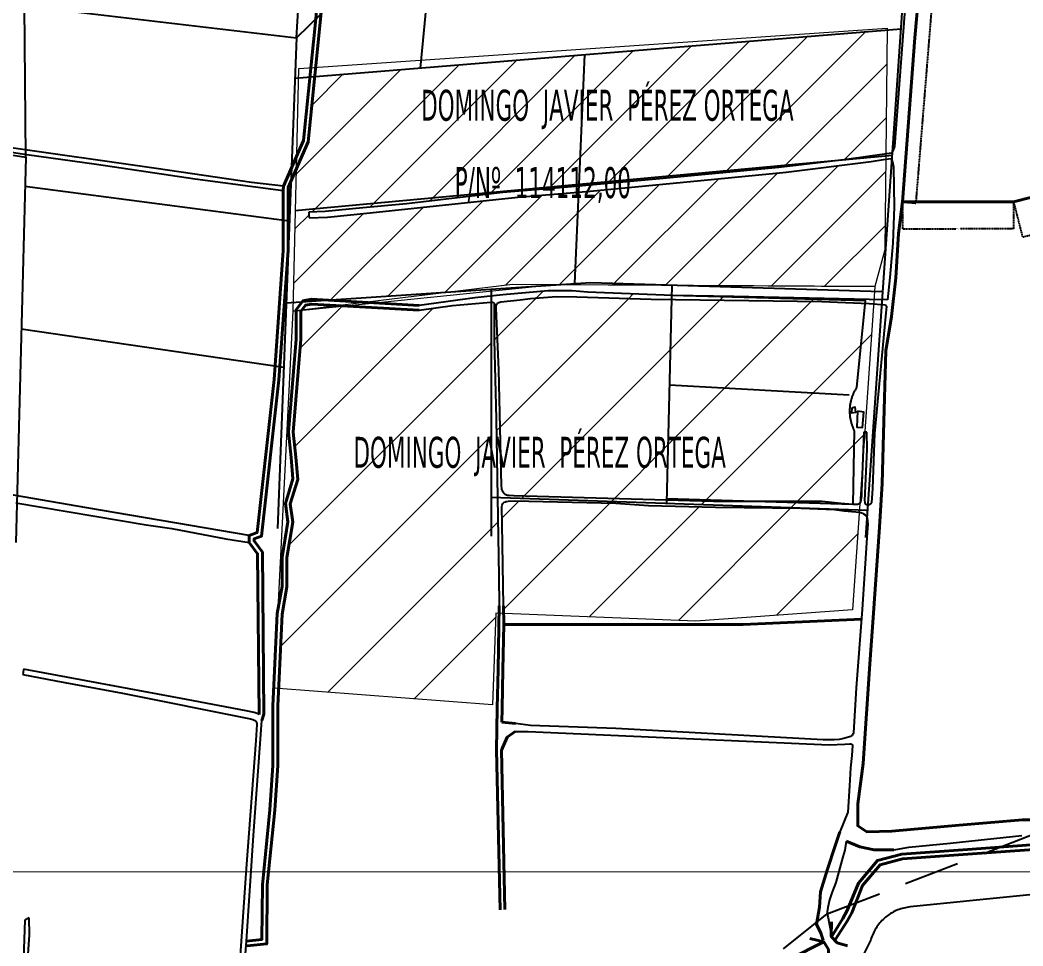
# Model space of a CAD drawing. Header units: metres. Extents: x 2 to 659295185, y -28 to 1124222152.
# Drawn here: x 658342 to 659239, y 1120925 to 1121752 of the extents above; entities that cross this region are included whole.
import ezdxf

# ---------------------------------------------------------------- set-up
doc = ezdxf.new("R2010")
doc.units = ezdxf.units.M
doc.header["$MEASUREMENT"] = 0
doc.linetypes.add('HIDDEN', pattern=[0.375, 0.25, -0.125])
for name, color, linetype in [('CERCA', 7, 'CONTINUOUS'), ('División Parroquial', 130, 'CONTINUOUS'), ('MANZANA', 30, 'CONTINUOUS'), ('PARCELA SL', 1, 'CONTINUOUS'), ('Rio Aragua', 174, 'CONTINUOUS'), ('texto', 255, 'CONTINUOUS'), ('TEXTOS', 7, 'CONTINUOUS')]:
    doc.layers.add(name, color=color, linetype=linetype)
doc.layers.add('Limite Municipio', color=1, linetype='HIDDEN', lineweight=30)
doc.layers.add('PARCELA', color=140, linetype='CONTINUOUS', lineweight=40)
doc.styles.get("Standard").update_dxf_attribs({"font": 'tahoma.ttf'})
doc.dimstyles.new('Copia de Standard', dxfattribs={"dimtxt": 1, "dimasz": 0.18, "dimexe": 0.18, "dimexo": 0.0625, "dimgap": 0.09, "dimtad": 0, "dimtih": 1, "dimtoh": 1, "dimzin": 0, "dimdsep": 46, "dimtxsty": 'Standard', "dimcen": 0.09, "dimadec": 0, "dimazin": 0, "dimtfac": 1, "dimtofl": 0, "dimtmove": 0, "dimatfit": 3, "dimfxl": 1, "dimtolj": 1, "dimtzin": 0, "dimlwd": 25, "dimlwe": 25, "dimarcsym": 0})

# ---------------------------------------------------------------- blocks, each defined once
blk = doc.blocks.new('*D1519')
at = {"layer": 'texto', "color": 0, "linetype": 'HIDDEN', "lineweight": 25, "transparency": 16777216}
for p, q in [((659230.16, 1121589.6), (659238.17, 1121558.14)), ((659263.02, 1121597.97), (659271.03, 1121566.5)), ((659270.81, 1121566.63), (659256.27, 1121562.93)), ((659238.3, 1121558.36), (659252.84, 1121562.06))]:
    blk.add_line(p, q, dxfattribs=at)
at = {"layer": 'texto', "color": 0, "lineweight": 0, "transparency": 16777216}
for points in [[(659270.8, 1121566.66), (659270.82, 1121566.61), (659270.99, 1121566.68)], [(659238.29, 1121558.38), (659238.31, 1121558.33), (659238.13, 1121558.31)]]:
    blk.add_solid(points, dxfattribs=at)
at = {"layer": 'texto', "color": 0, "lineweight": 0, "transparency": 16777216, "insert": (659254.56, 1121562.49), "char_height": 1, "attachment_point": 5}
blk.add_mtext('\\A1;33.91', dxfattribs=at)
blk = doc.blocks.new('*D1520')
at = {"layer": 'texto', "color": 0, "linetype": 'HIDDEN', "lineweight": 25, "transparency": 16777216}
for p, q in [((659130.92, 1121589.6), (659130.92, 1121565.52)), ((659230.14, 1121589.6), (659230.14, 1121565.52)), ((659131.1, 1121565.7), (659178.78, 1121565.7)), ((659229.96, 1121565.7), (659182.28, 1121565.7))]:
    blk.add_line(p, q, dxfattribs=at)
at = {"layer": 'texto', "color": 0, "lineweight": 0, "transparency": 16777216}
for points in [[(659131.1, 1121565.73), (659131.1, 1121565.67), (659130.92, 1121565.7)], [(659229.96, 1121565.73), (659229.96, 1121565.67), (659230.14, 1121565.7)]]:
    blk.add_solid(points, dxfattribs=at)
at = {"layer": 'texto', "color": 0, "lineweight": 0, "transparency": 16777216, "insert": (659180.53, 1121565.7), "char_height": 1, "attachment_point": 5}
blk.add_mtext('\\A1;99.22', dxfattribs=at)
blk = doc.blocks.new('*D1521')
at = {"layer": 'texto', "color": 0, "linetype": 'HIDDEN', "lineweight": 25, "transparency": 16777216}
for p, q in [((659173.79, 1121968.71), (659158.41, 1121779.4)), ((659161.87, 1121969.86), (659173.99, 1121968.87)), ((659142.94, 1121588.87), (659158.31, 1121778.17)), ((659130.98, 1121589.66), (659143.1, 1121588.67))]:
    blk.add_line(p, q, dxfattribs=at)
at = {"layer": 'texto', "color": 0, "lineweight": 0, "transparency": 16777216}
for points in [[(659173.76, 1121968.71), (659173.82, 1121968.7), (659173.81, 1121968.89)], [(659142.91, 1121588.87), (659142.97, 1121588.86), (659142.92, 1121588.69)]]:
    blk.add_solid(points, dxfattribs=at)
at = {"layer": 'texto', "color": 0, "lineweight": 0, "transparency": 16777216, "insert": (659158.36, 1121778.79), "char_height": 1, "attachment_point": 5}
blk.add_mtext('\\A1;381.45', dxfattribs=at)

msp = doc.modelspace()

# ---------------------------------------------------------------- hatches: boundary and pattern name
at = {"layer": 'División Parroquial', "lineweight": 0, "transparency": 33554666}
h = msp.add_hatch(dxfattribs=at)
h.set_pattern_fill('ANSI31', color=256, scale=270)
h.paths.add_polyline_path([(658846.4492, 1121721.5127), (658605.2889, 1121701.9), (658599.4101, 1121643.4992), (658588.9406, 1121619.621), (658588.0787, 1121582.2136), (658841.3162, 1121605.6281)])
h.paths.add_polyline_path([(659116.985, 1121743.5144), (658846.4492, 1121721.5127), (658841.3162, 1121605.6281), (659085.3075, 1121628.1877), (659115.8657, 1121632.7077)])
h.paths.add_polyline_path([(658840.9975, 1121598.4325), (658786.6861, 1121594.0128), (658733.5664, 1121588.3639), (658654.8186, 1121579.9356), (658616.6981, 1121576.1164), (658600.0415, 1121575.5965), (658599.5224, 1121580.5638), (658614.5954, 1121581.1954), (658648.2219, 1121584.3348), (658687.3237, 1121588.154), (658773.3031, 1121598.1619), (658831.2467, 1121603.0609), (658841.2415, 1121603.9403), (658841.3162, 1121605.6281), (658588.0787, 1121582.2136), (658586.1811, 1121499.8604), (658593.7552, 1121500.3665), (658594.5314, 1121501.4118), (658602.2871, 1121502.6919), (658616.4439, 1121501.8828), (658727.106, 1121509.2783), (658782, 1121516), (658817.8428, 1121515.7787), (658820, 1121516), (658826.9583, 1121515.9513), (658837.375, 1121516.6475)])
h.paths.add_polyline_path([(659115.8177, 1121627.9523), (659113.8648, 1121627.6559), (659102.6916, 1121625.8363), (659026.6814, 1121616.4282), (658950.5558, 1121608.8998), (658851.4325, 1121599.2817), (658840.9975, 1121598.4325), (658837.375, 1121516.6475), (658852.1312, 1121517.6336), (658929.5139, 1121515.2342), (659106, 1121514), (659115, 1121547)])
h.paths.add_polyline_path([(658566.8942, 1121697.6201), (658605.9217, 1121695.7738), (658606.1801, 1121701.2364), (658567.1526, 1121703.0828)], flags=9)
h = msp.add_hatch(dxfattribs=at)
h.set_pattern_fill('ANSI31', color=256, scale=470)
h.paths.add_polyline_path([(658768.5973, 1121325.5366), (658762.9574, 1121325.7325), (658762.9383, 1121500.2319), (658762.6742, 1121500.2319), (658728.2726, 1121496.9825), (658698.4395, 1121492.8605), (658631.6227, 1121496.6792), (658593.5059, 1121492.7698), (658592.7749, 1121491.7855), (658592.7749, 1121466.8701), (658585.9933, 1121383.915), (658588.2999, 1121361.5618), (658589.9139, 1121341.5888), (658583.3152, 1121319.833), (658585.5985, 1121303.5385), (658580.2381, 1121271.7399), (658580.2381, 1121245.5271), (658575.9061, 1121221.2238), (658573.2262, 1121163.9186), (658572.7954, 1121154.708), (658764, 1121140), (658767, 1121222), (658770.0028, 1121221.8826), (658770.1285, 1121228.6272), (658769.8976, 1121255.0618)])
h.paths.add_polyline_path([(658924.0822, 1121502.5863), (658905.8881, 1121502.8613), (658839.4678, 1121505.0009), (658821.3847, 1121505.0309), (658798.0489, 1121503.3712), (658788.7394, 1121502.2315), (658771.654, 1121500.3818), (658770.5573, 1121500.1519), (658769.7987, 1121499.9319), (658769.0318, 1121499.482), (658768.4876, 1121499.0421), (658768.1577, 1121498.4822), (658767.5019, 1121496.9123), (658767.2919, 1121495.9427), (658767.3002, 1121494.613), (658769.7327, 1121439.5442), (658772.1735, 1121335.9253), (658772.3961, 1121333.5958), (658772.627, 1121332.386), (658772.9568, 1121331.5062), (658773.6165, 1121330.1765), (658774.2844, 1121329.1867), (658775.4883, 1121328.1969), (658776.5932, 1121327.647), (658777.5745, 1121327.3171), (658779.001, 1121327.1071), (658783.2806, 1121326.8972), (658804.2086, 1121326.4472), (658919.9424, 1121322.9795)], flags=16)
h.paths.add_polyline_path([(659092.0384, 1121312.2547), (659091.601, 1121312.3501), (659089.1849, 1121312.67), (659078.556, 1121313.6199), (659070.0051, 1121314.5797), (659040.0809, 1121315.9894), (658963.5842, 1121316.7592), (658903.5298, 1121318.2589), (658874.3725, 1121320.3385), (658783.4043, 1121322.4781), (658778.0363, 1121322.2381), (658776.5025, 1121322.0081), (658775.6285, 1121321.6682), (658774.54, 1121321.2183), (658773.9875, 1121320.7784), (658773.4433, 1121320.2185), (658773.0063, 1121319.4487), (658772.6847, 1121318.4489), (658772.5775, 1121317.4491), (658772.8661, 1121301.6423), (658774.07, 1121228.6472), (658774.1843, 1121221.7191), (658946, 1121215), (659086, 1121225)])
h.paths.add_polyline_path([(659096.1986, 1121387.7959), (659089.9247, 1121388.2785), (659090.6702, 1121401.884), (659085.2189, 1121401.0233), (659085.415, 1121405.3369), (659088.3561, 1121406.1212), (659088.7805, 1121402.8673), (659098.2159, 1121401.5194), (659105.2019, 1121502.4675), (659100.9435, 1121502.6214), (658980.0594, 1121505.0709), (658925.4884, 1121506.0407), (658849.0907, 1121509.0201), (658835.2789, 1121510.2898), (658813.9139, 1121510.0799), (658773.2702, 1121506.5806), (658762.9377, 1121505.4337), (658762.9383, 1121500.2319), (658765.6371, 1121500.2319), (658765.6098, 1121480.4459), (658765.6098, 1121480.5559), (658765.5603, 1121466.5087), (658767.3002, 1121395.8431), (658768.5973, 1121325.5366), (659092.1798, 1121314.2976), (659092.5189, 1121319.1987), (659086.3977, 1121319.1987), (659086.5298, 1121319.1887), (659090.6155, 1121319.2073), (659091.3536, 1121319.4287), (659091.8978, 1121319.6486), (659092.3349, 1121319.8786), (659092.5832, 1121320.127), (659095.484, 1121362.0433), (659095.7321, 1121368.3287)])
h.paths.add_polyline_path([(658772.1735, 1121335.9253), (658769.7327, 1121439.5442), (658767.2276, 1121496.2556), (658767.5019, 1121496.9123), (658767.9168, 1121498.8279), (658770.3192, 1121500.2373), (658771.654, 1121500.3818), (658770.5573, 1121500.1519), (658769.7987, 1121499.9319), (658769.0318, 1121499.482), (658768.4876, 1121499.0421), (658768.1577, 1121498.4822), (658767.5019, 1121496.9123), (658767.2919, 1121495.9427), (658767.3002, 1121494.613), (658769.7327, 1121439.5442), (658772.1735, 1121335.9253), (658772.3961, 1121333.5958), (658772.627, 1121332.386), (658772.9568, 1121331.5062), (658773.6165, 1121330.1765), (658774.2844, 1121329.1867), (658775.4883, 1121328.1969), (658776.5932, 1121327.647), (658778.0619, 1121327.1532), (658779.001, 1121327.1071), (658776.3369, 1121327.4992), (658773.6223, 1121329.731), (658772.4723, 1121332.7987)], flags=16)
h.paths.add_polyline_path([(659083.9455, 1121396.301), (659083.4849, 1121400.3434), (659083.4494, 1121404.4118), (659083.8394, 1121408.4616), (659084.6505, 1121412.4485), (659085.874, 1121416.3288), (659087.4963, 1121420.0598), (659088.3312, 1121421.5356), (659088.0079, 1121420.9402), (659087.6951, 1121420.3392), (659087.3928, 1121419.7329), (659087.1011, 1121419.1214), (659086.8202, 1121418.5049), (659086.55, 1121417.8836), (659086.2908, 1121417.2577), (659086.0425, 1121416.6274), (659085.8052, 1121415.9928), (659085.5791, 1121415.3542), (659085.3641, 1121414.7117), (659085.1604, 1121414.0655), (659084.9679, 1121413.416), (659084.7869, 1121412.7631), (659084.6173, 1121412.1072), (659084.4591, 1121411.4484), (659084.3125, 1121410.787), (659084.1774, 1121410.1231), (659084.0539, 1121409.457), (659083.9421, 1121408.7888), (659083.842, 1121408.1187), (659083.7535, 1121407.447), (659083.6769, 1121406.7739), (659083.6119, 1121406.0995), (659083.5588, 1121405.4241), (659083.5174, 1121404.7479), (659083.4879, 1121404.071), (659083.4701, 1121403.3938), (659083.4642, 1121402.7163), (659083.4701, 1121402.0388), (659083.4879, 1121401.3616), (659083.5174, 1121400.6847), (659083.5588, 1121400.0085), (659083.6119, 1121399.3331), (659083.6769, 1121398.6587), (659083.7535, 1121397.9856), (659083.842, 1121397.3139), (659083.9421, 1121396.6439), (659084.0539, 1121395.9757), (659084.1774, 1121395.3095), (659084.3125, 1121394.6456), (659084.4591, 1121393.9842), (659084.6173, 1121393.3254), (659084.7869, 1121392.6695), (659084.9679, 1121392.0167), (659085.1604, 1121391.3671), (659085.3641, 1121390.7209), (659085.5791, 1121390.0784), (659085.8052, 1121389.4398), (659086.5174, 1121387.5351), (659087.1011, 1121386.3112), (659086.1171, 1121388.4705), (659084.8261, 1121392.3288)], flags=16)
h = msp.add_hatch(dxfattribs=at)
h.set_pattern_fill('ANSI31', color=256, scale=470)
h.paths.add_polyline_path([(658924.0822, 1121502.5863), (658905.8881, 1121502.8613), (658839.4678, 1121505.0009), (658821.3847, 1121505.0309), (658798.0489, 1121503.3712), (658788.7394, 1121502.2315), (658771.654, 1121500.3818), (658770.5573, 1121500.1519), (658769.7987, 1121499.9319), (658769.0318, 1121499.482), (658768.4876, 1121499.0421), (658767.2854, 1121497.0014), (658767.3002, 1121494.613), (658769.7327, 1121439.5442), (658772.1735, 1121335.9253), (658772.3961, 1121333.5958), (658772.627, 1121332.386), (658772.9568, 1121331.5062), (658773.6165, 1121330.1765), (658774.2844, 1121329.1867), (658775.4883, 1121328.1969), (658776.5932, 1121327.647), (658777.5745, 1121327.3171), (658779.001, 1121327.1071), (658783.2806, 1121326.8972), (658804.2086, 1121326.4472), (658919.9424, 1121322.9795)])
h.paths.add_polyline_path([(658767.5063, 1121496.9325), (658767.5019, 1121496.9123), (658767.8361, 1121497.7124)], flags=16)

# ---------------------------------------------------------------- linework, layer by layer
at = {"layer": 'CERCA', "lineweight": 0}
msp.add_line((653811.9891, 1120992.707), (662155.7364, 1120989.7879), dxfattribs=at)
at = {"layer": 'División Parroquial', "color": 1, "flags": 128}
msp.add_lwpolyline([(659330.8707, 1120978.8825), (659137.6211, 1120959.3765), (659136.1781, 1120959.2065), (659134.768, 1120958.9866), (659133.3662, 1120958.7166), (659131.9727, 1120958.3967), (659130.5956, 1120958.0368), (659129.2268, 1120957.6269), (659127.8827, 1120957.167), (659126.5469, 1120956.6571), (659125.2276, 1120956.1072), (659123.933, 1120955.5073), (659122.6631, 1120954.8574), (659121.418, 1120954.1776), (659120.1894, 1120953.4477), (659118.9937, 1120952.6679), (659117.8228, 1120951.858), (659116.6766, 1120950.9982), (659115.5634, 1120950.1084), (659114.4915, 1120949.1786), (659113.4443, 1120948.2088), (659112.43, 1120947.199), (659111.457, 1120946.1592), (659110.517, 1120945.0894), (659109.6099, 1120943.9796), (659108.7524, 1120942.8499), (659107.9278, 1120941.6801), (659107.1527, 1120940.4903), (659106.4106, 1120939.2706), (659105.7179, 1120938.0209), (659105.0665, 1120936.7511), (659104.4563, 1120935.4614), (659103.8956, 1120934.1516), (659103.3761, 1120932.8219), (659102.9143, 1120931.4722), (659102.4855, 1120930.1125), (659081.3762, 1120887.6511)], dxfattribs=at)
at = {"layer": 'Limite Municipio', "color": 4, "linetype": 'HIDDEN', "lineweight": -3, "ltscale": 200}
msp.add_lwpolyline([(658673.1244, 1120640.8468), (659063.5156, 1120953.1632), (659369.3952, 1121071.5491), (659608.5989, 1120930.5978), (659929.354, 1120787.5969)], dxfattribs=at)
at = {"layer": 'MANZANA', "lineweight": -2}
for p, q in [((659138.9816, 1121842.7821), (659123.7845, 1121639.3136)), ((658287.5487, 1121641.2332), (658347.7516, 1121632.105)), ((658463.2017, 1121619.5676), (658325.3641, 1121639.3036)), ((659122.4817, 1121635.8843), (659120.849, 1121633.4448)), ((659123.7845, 1121639.3136), (659122.4817, 1121635.8843)), ((658347.7516, 1121632.105), (658409.9253, 1121623.5268)), ((659080.7659, 1121627.516), (659020.3074, 1121620.6074)), ((659026.6814, 1121616.4282), (659102.6916, 1121625.8363)), ((659120.849, 1121633.4448), (659080.7659, 1121627.516)), ((659102.6916, 1121625.8363), (659113.8648, 1121627.6559)), ((659113.8648, 1121627.6559), (659120.6511, 1121628.6857)), ((659120.6511, 1121628.6857), (659121.9787, 1121625.4864)), ((659121.9787, 1121625.4864), (659122.8775, 1121621.0673)), ((658409.9253, 1121623.5268), (658498.3042, 1121610.4294)), ((658548.5049, 1121607.2201), (658463.2017, 1121619.5676)), ((659020.3074, 1121620.6074), (658913.4083, 1121610.2895)), ((659122.8775, 1121621.0673), (659123.0671, 1121602.931)), ((658498.3042, 1121610.4294), (658576.9201, 1121599.9416)), ((658913.4083, 1121610.2895), (658831.2467, 1121603.0609)), ((658851.4325, 1121599.2817), (658950.5558, 1121608.8998)), ((658950.5558, 1121608.8998), (659026.6814, 1121616.4282)), ((658577.2335, 1121603.7008), (658548.5049, 1121607.2201)), ((658576.9201, 1121599.9416), (658577.2335, 1121603.7008)), ((658831.2467, 1121603.0609), (658773.3031, 1121598.1619)), ((658786.6861, 1121594.0128), (658851.4325, 1121599.2817)), ((659123.0671, 1121602.931), (659123.4794, 1121585.2346)), ((658773.3031, 1121598.1619), (658687.3237, 1121588.154)), ((658733.5664, 1121588.3639), (658786.6861, 1121594.0128)), ((658614.5954, 1121581.1954), (658599.8023, 1121580.5755)), ((658648.2219, 1121584.3348), (658614.5954, 1121581.1954)), ((658687.3237, 1121588.154), (658648.2219, 1121584.3348)), ((658654.8186, 1121579.9356), (658733.5664, 1121588.3639)), ((659123.4794, 1121585.2346), (659122.0859, 1121552.8212)), ((658599.8023, 1121580.5755), (658599.8106, 1121577.8061)), ((658599.8106, 1121577.8061), (658600.0415, 1121575.5965)), ((658600.0415, 1121575.5965), (658616.6981, 1121576.1164)), ((658616.6981, 1121576.1164), (658654.8186, 1121579.9356)), ((659122.0859, 1121552.8212), (659119.4884, 1121522.1774)), ((659119.4884, 1121522.1774), (659117.2703, 1121502.0315)), ((658813.9139, 1121510.0799), (658773.2702, 1121506.5806)), ((658835.2789, 1121510.2898), (658813.9139, 1121510.0799)), ((658849.0907, 1121509.0201), (658835.2789, 1121510.2898)), ((658925.4884, 1121506.0407), (658849.0907, 1121509.0201)), ((658748.4089, 1121503.8211), (658698.6865, 1121497.1825)), ((658728.2726, 1121496.9825), (658762.6742, 1121500.2319)), ((658773.2702, 1121506.5806), (658748.4089, 1121503.8211)), ((658762.6742, 1121500.2319), (658763.6555, 1121500.2319)), ((658763.6555, 1121500.2319), (658764.208, 1121500.1319)), ((658764.208, 1121500.1319), (658764.645, 1121500.0219)), ((658764.645, 1121500.0219), (658764.9748, 1121499.802)), ((658769.0318, 1121499.482), (658769.7987, 1121499.9319)), ((658769.7987, 1121499.9319), (658770.5573, 1121500.1519)), ((658770.5573, 1121500.1519), (658771.654, 1121500.3818)), ((658771.654, 1121500.3818), (658788.7394, 1121502.2315)), ((658788.7394, 1121502.2315), (658798.0489, 1121503.3712)), ((658798.0489, 1121503.3712), (658821.3847, 1121505.0309)), ((658821.3847, 1121505.0309), (658839.4678, 1121505.0009)), ((658839.4678, 1121505.0009), (658905.8881, 1121502.8613)), ((658905.8881, 1121502.8613), (659058.6506, 1121500.5518)), ((658980.0594, 1121505.0709), (658925.4884, 1121506.0407)), ((659100.9435, 1121502.6214), (658980.0594, 1121505.0709)), ((659058.6506, 1121500.5518), (659101.0672, 1121498.9721)), ((659117.2703, 1121502.0315), (659100.9435, 1121502.6214)), ((658698.4395, 1121492.8605), (658728.2726, 1121496.9825)), ((658764.9748, 1121499.802), (658765.1975, 1121499.582)), ((658765.1975, 1121499.582), (658765.4119, 1121499.2521)), ((658765.4119, 1121499.2521), (658765.5273, 1121498.9121)), ((658765.5273, 1121498.9121), (658765.6345, 1121498.3623)), ((658765.6345, 1121498.3623), (658765.6098, 1121480.4459)), ((658767.2919, 1121495.9427), (658767.5063, 1121496.9325)), ((658767.3002, 1121494.613), (658767.2919, 1121495.9427)), ((658769.7327, 1121439.5442), (658767.3002, 1121494.613)), ((658767.5063, 1121496.9325), (658767.8361, 1121497.7124)), ((658767.8361, 1121497.7124), (658768.1577, 1121498.4822)), ((658768.1577, 1121498.4822), (658768.4876, 1121499.0421)), ((658768.4876, 1121499.0421), (658769.0318, 1121499.482)), ((659101.0672, 1121498.9721), (659115.6459, 1121497.6024)), ((659116.421, 1121496.3927), (659115.4727, 1121487.4245)), ((659115.6459, 1121497.6024), (659116.421, 1121496.3927)), ((659115.4727, 1121487.4245), (659105.7508, 1121382.6458)), ((658765.6098, 1121480.5559), (658765.5603, 1121466.5087)), ((658765.6098, 1121480.4459), (658765.6098, 1121480.5559)), ((658765.5603, 1121466.5087), (658767.3002, 1121395.8431)), ((658772.1735, 1121335.9253), (658769.7327, 1121439.5442)), ((658767.3002, 1121395.8431), (658769.8976, 1121255.0618)), ((659096.1032, 1121383.8156), (659095.7321, 1121368.3287)), ((659098.9563, 1121383.8356), (659096.1032, 1121383.8156)), ((659099.1294, 1121368.2387), (659098.9563, 1121383.8356)), ((659105.7508, 1121382.6458), (659104.1099, 1121333.5358)), ((659095.7321, 1121368.3287), (659094.2561, 1121330.9463)), ((659097.2494, 1121322.658), (659099.1294, 1121368.2387)), ((658401.2094, 1121316.2393), (658218.5062, 1121347.9529)), ((658772.3961, 1121333.5958), (658772.1735, 1121335.9253)), ((658772.627, 1121332.386), (658772.3961, 1121333.5958)), ((658772.9568, 1121331.5062), (658772.627, 1121332.386)), ((658773.6165, 1121330.1765), (658772.9568, 1121331.5062)), ((658774.2844, 1121329.1867), (658773.6165, 1121330.1765)), ((659094.2561, 1121330.9463), (659094.0582, 1121326.5172)), ((659104.1099, 1121333.5358), (659102.9555, 1121320.8084)), ((658337.8483, 1121320.8284), (658454.4198, 1121301.1024)), ((658773.4433, 1121320.2185), (658773.9875, 1121320.7784)), ((658773.9875, 1121320.7784), (658774.54, 1121321.2183)), ((658775.4883, 1121328.1969), (658774.2844, 1121329.1867)), ((658774.54, 1121321.2183), (658775.6285, 1121321.6682)), ((658776.5932, 1121327.647), (658775.4883, 1121328.1969)), ((658775.6285, 1121321.6682), (658776.5025, 1121322.0081)), ((658776.5025, 1121322.0081), (658778.0363, 1121322.2381)), ((658777.5745, 1121327.3171), (658776.5932, 1121327.647)), ((658779.001, 1121327.1071), (658777.5745, 1121327.3171)), ((658778.0363, 1121322.2381), (658783.4043, 1121322.4781)), ((658783.2806, 1121326.8972), (658779.001, 1121327.1071)), ((658804.2086, 1121326.4472), (658783.2806, 1121326.8972)), ((658783.4043, 1121322.4781), (658874.3725, 1121320.3385)), ((658961.7042, 1121321.7282), (658804.2086, 1121326.4472)), ((659058.898, 1121321.9382), (658961.7042, 1121321.7282)), ((659075.5711, 1121320.0186), (659058.898, 1121321.9382)), ((659092.7719, 1121320.6484), (659092.6647, 1121320.2085)), ((659092.9863, 1121320.9884), (659092.7719, 1121320.6484)), ((659093.4151, 1121323.1979), (659092.9863, 1121320.9884)), ((659094.0582, 1121326.5172), (659093.4151, 1121323.1979)), ((659097.3731, 1121320.8884), (659097.2494, 1121322.658)), ((659097.3731, 1121320.2285), (659097.3731, 1121320.8884)), ((659102.9555, 1121320.8084), (659102.8483, 1121320.3685)), ((658546.5177, 1121291.4544), (658401.2094, 1121316.2393)), ((658772.5775, 1121317.4491), (658772.6847, 1121318.4489)), ((658772.8661, 1121301.6423), (658772.5775, 1121317.4491)), ((658772.6847, 1121318.4489), (658773.0063, 1121319.4487)), ((658773.0063, 1121319.4487), (658773.4433, 1121320.2185)), ((658874.3725, 1121320.3385), (658903.5298, 1121318.2589)), ((658903.5298, 1121318.2589), (658963.5842, 1121316.7592)), ((658963.5842, 1121316.7592), (659040.0809, 1121315.9894)), ((659040.0809, 1121315.9894), (659070.0051, 1121314.5797)), ((659070.0051, 1121314.5797), (659078.556, 1121313.6199)), ((659086.5298, 1121319.1887), (659075.5711, 1121320.0186)), ((659078.556, 1121313.6199), (659089.1849, 1121312.67)), ((659088.7232, 1121319.1987), (659086.5298, 1121319.1887)), ((659090.5867, 1121319.1987), (659088.7232, 1121319.1987)), ((659089.1849, 1121312.67), (659091.601, 1121312.3501)), ((659091.3536, 1121319.4287), (659090.5867, 1121319.1987)), ((659091.8978, 1121319.6486), (659091.3536, 1121319.4287)), ((659091.601, 1121312.3501), (659093.5717, 1121311.9202)), ((659092.3349, 1121319.8786), (659091.8978, 1121319.6486)), ((659092.6647, 1121320.2085), (659092.3349, 1121319.8786)), ((659093.5717, 1121311.9202), (659094.9983, 1121311.3703)), ((659097.5957, 1121319.7886), (659097.3731, 1121320.2285)), ((659097.8183, 1121319.4587), (659097.5957, 1121319.7886)), ((659098.1482, 1121319.2387), (659097.8183, 1121319.4587)), ((659098.6924, 1121319.0188), (659098.1482, 1121319.2387)), ((659099.0222, 1121318.9088), (659098.6924, 1121319.0188)), ((659099.4593, 1121318.7988), (659099.0222, 1121318.9088)), ((659100.2261, 1121318.7988), (659099.4593, 1121318.7988)), ((659100.6632, 1121318.8088), (659100.2261, 1121318.7988)), ((659100.993, 1121318.9188), (659100.6632, 1121318.8088)), ((659101.5455, 1121319.1387), (659100.993, 1121318.9188)), ((659101.9825, 1121319.3687), (659101.5455, 1121319.1387)), ((659102.3041, 1121319.4787), (659101.9825, 1121319.3687)), ((659102.5267, 1121319.6986), (659102.3041, 1121319.4787)), ((659102.6339, 1121320.0286), (659102.5267, 1121319.6986)), ((659102.8483, 1121320.3685), (659102.6339, 1121320.0286)), ((659094.9983, 1121311.3703), (659095.9878, 1121310.8204)), ((659095.9878, 1121310.8204), (659097.3071, 1121309.8306)), ((659097.3071, 1121309.8306), (659098.1894, 1121308.9508)), ((659098.1894, 1121308.9508), (659098.8491, 1121308.071)), ((659098.8491, 1121308.071), (659099.1871, 1121306.8512)), ((659099.1871, 1121306.8512), (659099.7561, 1121301.6623)), ((658454.4198, 1121301.1024), (658477.3433, 1121297.7831)), ((658477.3433, 1121297.7831), (658525.598, 1121288.375)), ((658774.07, 1121228.6472), (658772.8661, 1121301.6423)), ((659099.3521, 1121294.2438), (659097.9008, 1121275.5476)), ((659099.7561, 1121301.6623), (659099.3521, 1121294.2438)), ((658525.598, 1121288.375), (658546.5424, 1121285.1457)), ((658546.5424, 1121285.1457), (658546.5177, 1121291.4544)), ((659097.9008, 1121275.5476), (659094.7261, 1121225.4278)), ((658769.8976, 1121255.0618), (658770.1285, 1121228.6272)), ((659094.7261, 1121225.4278), (659089.3416, 1121155.1821)), ((658344.3296, 1121168.8893), (658344.008, 1121167.2297)), ((658344.7584, 1121171.9887), (658344.3296, 1121168.8893)), ((658413.6277, 1121159.2513), (658344.7584, 1121171.9887)), ((658344.008, 1121167.2297), (658373.7343, 1121161.6108)), ((658373.7343, 1121161.6108), (658433.1786, 1121150.4831)), ((658490.4047, 1121144.8742), (658413.6277, 1121159.2513)), ((658433.1786, 1121150.4831), (658547.5731, 1121127.4378)), ((659089.3416, 1121155.1821), (659086.8926, 1121115.1303)), ((658543.813, 1121134.7163), (658490.4047, 1121144.8742)), ((658550.9457, 1121133.2066), (658543.813, 1121134.7163)), ((658552.8093, 1121132.6567), (658550.9457, 1121133.2066)), ((658554.3512, 1121132.1168), (658552.8093, 1121132.6567)), ((658547.5731, 1121127.4378), (658549.6593, 1121127.0078)), ((658549.6593, 1121127.0078), (658550.9787, 1121126.458)), ((658550.9787, 1121126.458), (658551.8527, 1121126.018)), ((658551.8527, 1121126.018), (658552.4052, 1121125.5781)), ((658552.4052, 1121125.5781), (658552.735, 1121124.9183)), ((658552.735, 1121124.9183), (658553.0649, 1121124.3684)), ((658553.0649, 1121124.3684), (658553.2875, 1121123.3686)), ((658553.2875, 1121123.3686), (658553.2958, 1121122.4888)), ((658555.3407, 1121131.5669), (658554.3512, 1121132.1168)), ((658557.5754, 1121121.8389), (658557.7733, 1121126.048)), ((658797.9994, 1121121.6989), (658784.7319, 1121123.2986)), ((658550.4509, 1121023.269), (658557.5754, 1121121.8389)), ((658553.2958, 1121122.4888), (658552.3722, 1121108.2117)), ((658784.5422, 1121116.33), (658796.0534, 1121116.38)), ((658796.0534, 1121116.38), (659065.3544, 1121104.4124)), ((658874.3889, 1121118.9395), (658797.9994, 1121121.6989)), ((659059.8545, 1121108.9215), (658874.3889, 1121118.9395)), ((659086.8926, 1121115.1303), (659086.571, 1121114.1305)), ((658552.3722, 1121108.2117), (658543.7883, 1120993.705)), ((659069.6093, 1121108.8615), (659059.8545, 1121108.9215)), ((659074.2105, 1121109.2115), (659069.6093, 1121108.8615)), ((659078.2592, 1121109.8913), (659074.2105, 1121109.2115)), ((659081.4338, 1121110.7911), (659078.2592, 1121109.8913)), ((659079.3724, 1121104.9223), (659083.652, 1121105.2723)), ((659083.2892, 1121111.351), (659081.4338, 1121110.7911)), ((659084.3859, 1121111.9109), (659083.2892, 1121111.351)), ((659083.652, 1121105.2723), (659084.526, 1121105.2723)), ((659085.2599, 1121112.4708), (659084.3859, 1121111.9109)), ((659084.526, 1121105.2723), (659084.9631, 1121105.1623)), ((659085.6969, 1121112.8007), (659085.2599, 1121112.4708)), ((659086.134, 1121113.3606), (659085.6969, 1121112.8007)), ((659086.571, 1121114.1305), (659086.134, 1121113.3606)), ((659065.3544, 1121104.4124), (659079.3724, 1121104.9223)), ((659084.9631, 1121105.1623), (659085.1857, 1121105.0523)), ((659085.1857, 1121105.0523), (659085.5155, 1121104.9523)), ((659085.5155, 1121104.9523), (659085.7299, 1121104.7324)), ((659086.068, 1121103.8426), (659085.5568, 1121094.8844)), ((659085.7299, 1121104.7324), (659085.9526, 1121104.3924)), ((659085.9526, 1121104.3924), (659086.068, 1121103.8426)), ((659085.5568, 1121094.8844), (659084.4023, 1121083.7067)), ((659084.4023, 1121083.7067), (659083.3799, 1121067.7799)), ((659083.3799, 1121067.7799), (659081.8379, 1121044.2147)), ((659081.8379, 1121044.2147), (659074.818, 1121026.3872)), ((658544.1841, 1120928.8982), (658550.4509, 1121023.269)), ((659080.4196, 1121018.1), (659079.2487, 1121010.1316)), ((659136.3347, 1121012.8211), (659173.5729, 1121016.5303)), ((659173.5729, 1121016.5303), (659237.4287, 1121023.3389)), ((659079.2487, 1121010.1316), (659077.4181, 1121004.1528)), ((659121.6571, 1121009.9917), (659136.3347, 1121012.8211)), ((659077.4181, 1121004.1528), (659071.0523, 1120981.3475)), ((658543.7883, 1120993.705), (658536.062, 1120882.1877)), ((659071.0523, 1120981.3475), (659067.6963, 1120972.0394)), ((659067.6963, 1120972.0394), (659065.6431, 1120965.6107)), ((659065.6431, 1120965.6107), (659064.1341, 1120958.972)), ((659063.4991, 1120954.8729), (659063.4002, 1120952.8833)), ((659063.4002, 1120952.8833), (659064.4104, 1120949.7814)), ((659064.1341, 1120958.972), (659063.4991, 1120954.8729)), ((658345.8633, 1120947.4744), (658344.412, 1120904.7831)), ((658349.7966, 1120949.7039), (658345.8633, 1120947.4744)), ((658349.978, 1120934.557), (658349.7966, 1120949.7039)), ((659064.4104, 1120949.7814), (659067.0956, 1120935.0264)), ((658348.8483, 1120917.1905), (658349.978, 1120934.557)), ((658530.9248, 1120756.6332), (658544.1841, 1120928.8982))]:
    msp.add_line(p, q, dxfattribs=at)
at = {"layer": 'MANZANA'}
for points in [[(658345.5346, 1121765.0271), (658588.708, 1121736.4184), (658883.597, 1122023.6051), (658906.7039, 1122042.3107), (658921.0082, 1122534.1592), (658947.4162, 1123110.7331)], [(658588.708, 1121736.4184), (658610.0269, 1122083.7917), (658660.5985, 1122183.9235), (658662.4302, 1122207.3605)], [(659098.1366, 1121289.7762), (659144.5146, 1121961.2498)], [(658713.7346, 1121858.1795), (658699.3085, 1121709.4418)], [(658346.6349, 1121629.6862), (658345.5346, 1121765.0271), (658193.6888, 1121777.1307)], [(658587.3247, 1121700.439), (659129.5464, 1121744.536)], [(657641.3221, 1121738.6191), (658346.6349, 1121629.6862), (658337.8323, 1121285.2823)], [(658588.708, 1121736.4184), (658571.8465, 1121297.842)], [(658846.4492, 1121721.5127), (658837.375, 1121516.6475)], [(658587.2439, 1121582.1364), (659121.743, 1121631.5566)], [(658345.9702, 1121603.6783), (658582.4164, 1121572.7723)], [(658579.5963, 1121499.4203), (658852.1312, 1121517.6336), (659112.2516, 1121509.5679)], [(658762.937, 1121511.6728), (658762.9612, 1121290.7685)], [(658924.3774, 1121515.3934), (658919.8803, 1121320.2821)], [(659089.9247, 1121424.1599), (659097.7676, 1121501.4125), (658924.1637, 1121506.1246)], [(658342.7104, 1121476.1381), (658577.3923, 1121442.0913)], [(658922.3203, 1121426.1476), (659083.0176, 1121417.1773)], [(659089.9247, 1121424.1599), (659089.7267, 1121423.858), (659089.3627, 1121423.2866), (659089.0087, 1121422.709), (659088.6648, 1121422.1252), (659088.3312, 1121421.5356), (659088.0079, 1121420.9402), (659087.6951, 1121420.3392), (659087.3928, 1121419.7329), (659087.1011, 1121419.1214), (659086.8202, 1121418.5049), (659086.55, 1121417.8836), (659086.2908, 1121417.2577), (659086.0425, 1121416.6274), (659085.8052, 1121415.9928), (659085.5791, 1121415.3542), (659085.3641, 1121414.7117), (659085.1604, 1121414.0655), (659084.9679, 1121413.416), (659084.7869, 1121412.7631), (659084.6173, 1121412.1072), (659084.4591, 1121411.4484), (659084.3125, 1121410.787), (659084.1774, 1121410.1231), (659084.0539, 1121409.457), (659083.9421, 1121408.7888), (659083.842, 1121408.1187), (659083.7535, 1121407.447), (659083.6769, 1121406.7739), (659083.6119, 1121406.0995), (659083.5588, 1121405.4241), (659083.5174, 1121404.7479), (659083.4879, 1121404.071), (659083.4701, 1121403.3938), (659083.4642, 1121402.7163), (659083.4701, 1121402.0388), (659083.4879, 1121401.3616), (659083.5174, 1121400.6847), (659083.5588, 1121400.0085), (659083.6119, 1121399.3331), (659083.6769, 1121398.6587), (659083.7535, 1121397.9856), (659083.842, 1121397.3139), (659083.9421, 1121396.6439), (659084.0539, 1121395.9757), (659084.1774, 1121395.3095), (659084.3125, 1121394.6456), (659084.4591, 1121393.9842), (659084.6173, 1121393.3254), (659084.7869, 1121392.6695), (659084.9679, 1121392.0167), (659085.1604, 1121391.3671), (659085.3641, 1121390.7209), (659085.5791, 1121390.0784), (659085.8052, 1121389.4398), (659086.0425, 1121388.8052), (659086.2908, 1121388.1749), (659086.55, 1121387.549), (659086.8202, 1121386.9277), (659087.1011, 1121386.3112), (659087.3928, 1121385.6997), (659087.5718, 1121385.3375)], [(659085.415, 1121405.3369), (659085.2189, 1121401.0233), (659088.9443, 1121401.6115), (659088.3561, 1121406.1212), (659085.415, 1121405.3369)], [(659090.709, 1121402.5919), (659089.9247, 1121388.2785), (659095.0226, 1121387.8864), (659096.199, 1121401.8076), (659090.709, 1121402.5919)], [(659087.5718, 1121385.3375), (659086.3954, 1121319.0649), (658919.97, 1121324.1754)], [(658762.9574, 1121325.7325), (659099.8119, 1121314.0325)]]:
    msp.add_lwpolyline(points, dxfattribs=at)
at = {"layer": 'MANZANA', "lineweight": 40}
for points in [[(658628.1433, 1122082.0534), (658617.2573, 1122058.5669), (658607.7586, 1122038.0732), (658606.9232, 1122001.5185), (658607.4871, 1121955.828), (658607.4871, 1121894.3411), (658607.4871, 1121817.8132), (658606.8974, 1121783.6483), (658606.4277, 1121756.4354), (658595.1713, 1121644.6121), (658577.2335, 1121603.7008), (658576.9201, 1121599.9416), (658576.9201, 1121546.3231), (658568.8652, 1121431.069), (658553.5618, 1121294.0913), (658546.5177, 1121291.4544), (658546.5177, 1121285.1457), (658553.9926, 1121275.1506), (658555.3407, 1121131.5669)], [(658632.0709, 1122080.233), (658621.185, 1122056.7464), (658612.0658, 1122037.0718), (658611.2528, 1122001.4958), (658611.8161, 1121955.8547), (658611.8161, 1121894.3411), (658611.8161, 1121817.7758), (658611.2258, 1121783.5736), (658610.753, 1121756.1808), (658599.4101, 1121643.4992), (658581.4876, 1121602.6228), (658581.2491, 1121599.7615), (658581.2491, 1121546.172), (658573.1774, 1121430.6776), (658557.5689, 1121290.969), (658550.8467, 1121288.4525), (658550.8467, 1121286.5854), (658558.3081, 1121276.6083), (658559.6695, 1121131.6076)], [(659263.0014, 1121598.0307), (659230.1421, 1121589.6624), (659130.9197, 1121589.6624), (659141.8729, 1121736.4283), (659155.9807, 1121893.1949)], [(659456.1302, 1120997.5854), (659405.2781, 1121023.6053), (659371.9946, 1121041.2394), (659337.7024, 1121041.2394), (659273.9347, 1121037.303), (659238.0735, 1121037.3437), (659181.3666, 1121032.4366), (659121.1907, 1121027.2294), (659098.7621, 1121026.6373), (659090.7248, 1121031.9905), (659090.7248, 1121051.619), (659095.6364, 1121087.7532), (659101.5215, 1121176.867), (659104.6769, 1121217.795), (659110.2502, 1121298.8146), (659112.6091, 1121338.0913), (659113.8494, 1121382.6458), (659115.9062, 1121456.5312), (659121.0165, 1121487.4245), (659124.9582, 1121521.9501), (659127.3675, 1121561.4951), (659130.9197, 1121589.6624)], [(658698.6865, 1121497.1825), (658602.2871, 1121502.6919), (658594.5314, 1121501.4118), (658588.4459, 1121493.2171), (658588.4459, 1121467.0467), (658581.6461, 1121383.8688), (658583.9888, 1121361.1652), (658585.5328, 1121342.0591), (658578.8958, 1121320.1768), (658581.2186, 1121303.5994), (658575.9091, 1121272.1022), (658575.9091, 1121245.9099), (658571.595, 1121221.7068), (658568.9019, 1121164.1208), (658567.7399, 1121139.2745), (658567.7399, 1121085.9782), (658565.1415, 1121046.1556), (658558.3731, 1120979.2836), (658557.9208, 1120930.2673), (658544.1841, 1120928.8982)], [(658698.4395, 1121492.8605), (658602.5189, 1121498.3426), (658596.9633, 1121497.4256), (658592.7749, 1121491.7855), (658592.7749, 1121466.8701), (658585.9933, 1121383.915), (658588.2999, 1121361.5618), (658589.9139, 1121341.5888), (658583.3152, 1121319.833), (658585.5985, 1121303.5385), (658580.2381, 1121271.7399), (658580.2381, 1121245.5271), (658575.9061, 1121221.2238), (658573.2262, 1121163.9186), (658572.0689, 1121139.1733), (658572.0689, 1121085.8372), (658569.4563, 1121045.7966), (658562.7001, 1120979.0452), (658562.2138, 1120926.3447), (658544.6134, 1120924.5905)], [(658770.1285, 1121228.6272), (658769.0648, 1121171.5369), (658768.4228, 1121137.0783), (658767.7224, 1121099.4875), (658770.9793, 1120956.8585)], [(659094.1726, 1121216.6887), (658988.3223, 1121211.7631), (658879.016, 1121211.7631), (658774.3485, 1121211.7631), (658774.07, 1121228.6472)], [(658774.3485, 1121211.7631), (658773.393, 1121171.4563), (658772.751, 1121136.9977), (658772.5224, 1121124.7274)], [(658557.7733, 1121126.048), (658559.6695, 1121131.6076)], [(658772.5224, 1121124.7274), (658784.7319, 1121123.2986)], [(658784.5422, 1121116.33), (658777.2878, 1121111.1634), (658772.0523, 1121099.4966)], [(658772.0523, 1121099.4966), (658775.3072, 1120956.9573)], [(659059.756, 1120929.7772), (659057.7601, 1120935.8646), (659053.7679, 1120944.0513), (659056.7094, 1120959.0602), (659057.5145, 1120972.7436), (659063.321, 1120992.1893), (659070.8281, 1121014.99), (659074.818, 1121026.3872)], [(659080.4196, 1121018.1), (659092.7283, 1121013.2523), (659105.4202, 1121010.2881), (659123.1947, 1121010.2881)], [(659067.4162, 1120946.1146), (659067.0379, 1120933.0303), (659072.4929, 1120927.3361), (659081.7241, 1120924.7387)], [(659047.7935, 1120931.2513), (659060.4911, 1120928.0715), (659064.4949, 1120921.278), (659064.4949, 1120911.6883)]]:
    msp.add_lwpolyline(points, dxfattribs=at)
at = {"layer": 'PARCELA', "lineweight": 0}
for points in [[(658591, 1121709), (659117, 1121745), (659115, 1121547), (659106, 1121514), (658782, 1121516), (658586, 1121492), (658591, 1121709)], [(658591, 1121709), (659117, 1121745), (659115, 1121547), (659106, 1121514), (658782, 1121516), (658586, 1121492), (658591, 1121709)], [(658591, 1121709), (659117, 1121745), (659115, 1121547), (659106, 1121514), (658782, 1121516), (658586, 1121492), (658591, 1121709)], [(658586, 1121492), (658820, 1121516), (659106, 1121514), (659086, 1121225), (658946, 1121215), (658767, 1121222), (658764, 1121140), (658569, 1121155), (658586, 1121492)], [(658586, 1121492), (658820, 1121516), (659106, 1121514), (659086, 1121225), (658946, 1121215), (658767, 1121222), (658764, 1121140), (658569, 1121155), (658586, 1121492)], [(658586, 1121492), (658820, 1121516), (659106, 1121514), (659086, 1121225), (658946, 1121215), (658767, 1121222), (658764, 1121140), (658569, 1121155), (658586, 1121492)]]:
    msp.add_lwpolyline(points, dxfattribs=at)
at = {"layer": 'PARCELA SL', "lineweight": 0}
msp.add_lwpolyline([(658591, 1121709), (659117, 1121745), (659115, 1121547), (659106, 1121514), (658782, 1121516), (658586, 1121492), (658591, 1121709)], dxfattribs=at)
at = {"layer": 'Rio Aragua', "lineweight": 40}
for points in [[(659067.1654, 1120932.7935), (659077.535, 1120948.9885), (659081.4668, 1120956.0626), (659091.3851, 1120980.6609), (659108.3129, 1121000.9556), (659130.2439, 1121006.6378), (659188.836, 1121010.8415), (659310.987, 1121019.6243), (659356.3249, 1121023.8055), (659472.645, 1120965.255), (659540.7233, 1120930.9874), (659749.0842, 1120824.3018)], [(659070.6379, 1120929.9087), (659081.2339, 1120946.7327), (659085.3812, 1120954.1945), (659095.1455, 1120978.4107), (659110.7459, 1120997.1141), (659130.9474, 1121002.3481), (659189.1458, 1121006.5236), (659311.3411, 1121015.3096), (659355.4868, 1121019.3808), (659470.6986, 1120961.3883), (659538.7636, 1120927.1274), (659747.1112, 1120820.4485)], [(658902.4406, 1120824.3018), (658981.1381, 1120872.1911), (659020.6397, 1120895.2417), (659030.4278, 1120913.0537), (659060.4911, 1120928.0715)]]:
    msp.add_lwpolyline(points, dxfattribs=at)

# ---------------------------------------------------------------- texts
at = {"layer": 'TEXTOS', "color": 0, "width": 0.588235}
for s, p in [('DOMINGO  JAVIER  PÉREZ ORTEGA ', (658700.3281, 1121662.3173)), ('P/Nº  114112,00 ', (658730.3134, 1121593.158)), ('DOMINGO  JAVIER  PÉREZ ORTEGA ', (658639.7456, 1121352.0166))]:
    msp.add_text(s, height=27.699362, dxfattribs=at).set_placement(p)

# ---------------------------------------------------------------- dimensions: what is measured, and where the dimension line sits
at = {"layer": 'texto', "lineweight": 0}
for p1, p2, distance, picture, middle in [((659130.9197, 1121589.6624), (659161.8054, 1121969.8612), -12.041, '*D1521', (659158.3641, 1121778.7869)), ((659230.1421, 1121589.6624), (659130.9197, 1121589.6624), 23.9597, '*D1520', (659180.5309, 1121565.7028)), ((659230.1421, 1121589.6624), (659263.0014, 1121598.0307), -32.3524, '*D1519', (659254.556, 1121562.4949))]:
    dim = msp.add_aligned_dim(p1=p1, p2=p2, distance=distance, dimstyle='Copia de Standard', dxfattribs=at)
    dim.commit()
    dim.dimension.update_dxf_attribs({"geometry": picture, "text_midpoint": middle})

doc.saveas('drawing.dxf')
